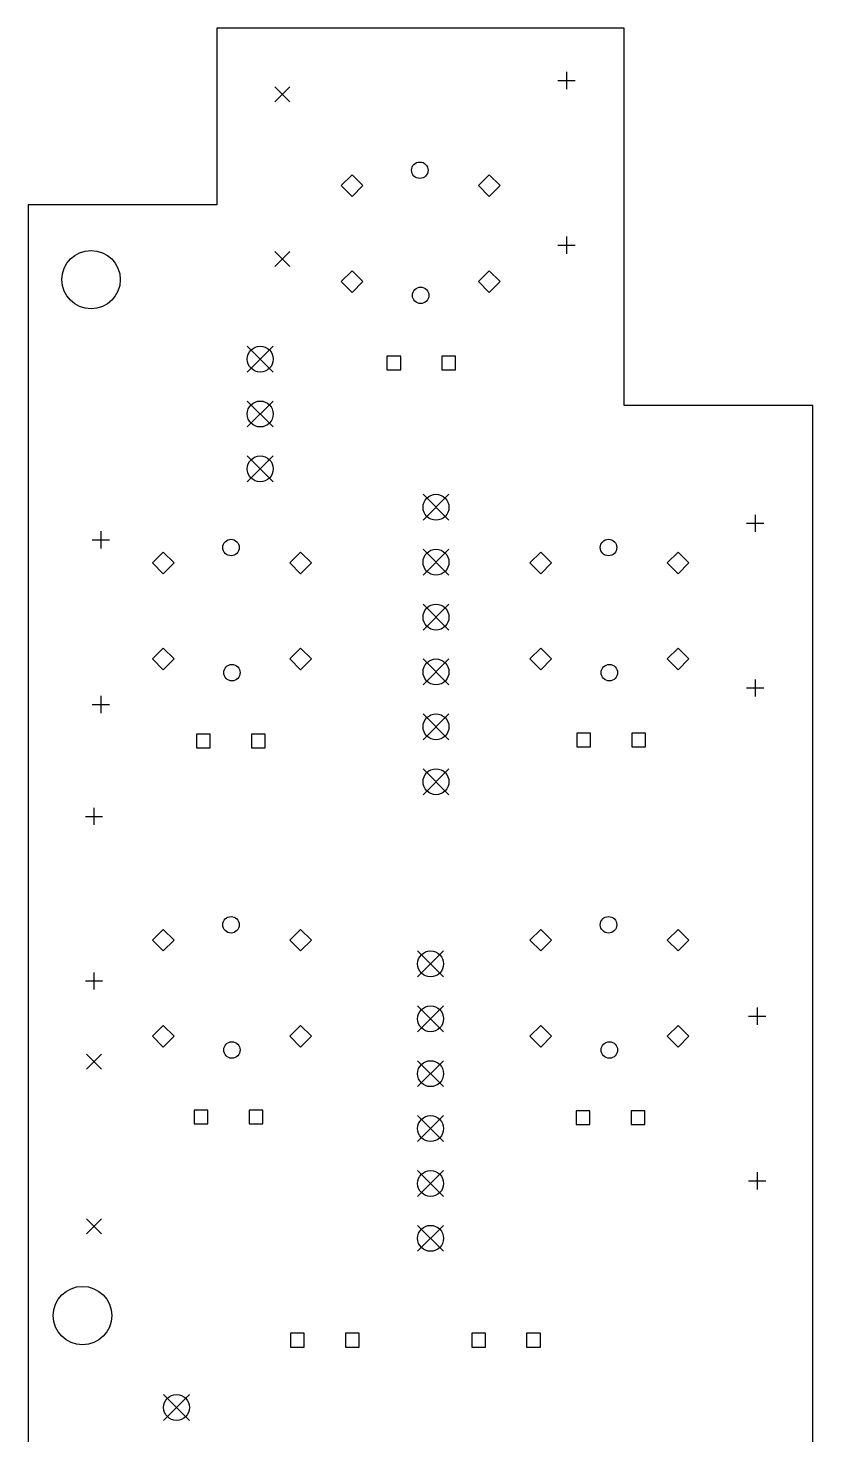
# Model space of a CAD drawing. Extents: x 83 to 153, y -178 to -47.
# Drawn here: x 84.4 to 120.7, y -112.4 to -47.3 of the extents above; entities that cross this region are included whole.
import ezdxf

# ---------------------------------------------------------------- set-up
doc = ezdxf.new("R2010")
doc.units = 0
doc.layers.add('BLACK', color=7, linetype='CONTINUOUS')

msp = doc.modelspace()

# ---------------------------------------------------------------- linework, layer by layer
at = {"layer": 'BLACK', "linetype": 'CONTINUOUS'}
for p, q in [((111.919, -47.3265), (93.0852, -47.3265)), ((93.0852, -47.3265), (93.0852, -55.5054)), ((111.919, -64.7891), (111.919, -47.3265)), ((109.26, -49.3528), (109.26, -50.1528)), ((95.7572, -50.0372), (96.4572, -50.7372)), ((96.4572, -50.0372), (95.7572, -50.7372)), ((108.86, -49.7528), (109.66, -49.7528)), ((99.335, -54.1138), (98.835, -54.6138)), ((98.835, -54.6138), (99.335, -55.1138)), ((99.835, -54.6138), (99.335, -54.1138)), ((99.335, -55.1138), (99.835, -54.6138)), ((105.685, -54.1138), (105.185, -54.6138)), ((105.185, -54.6138), (105.685, -55.1138)), ((106.185, -54.6138), (105.685, -54.1138)), ((105.685, -55.1138), (106.185, -54.6138)), ((93.0852, -55.5054), (84.354, -55.5054)), ((84.354, -55.5054), (84.354, -135.693)), ((109.26, -56.9728), (109.26, -57.7728)), ((95.7572, -57.6572), (96.4572, -58.3572)), ((96.4572, -57.6572), (95.7572, -58.3572)), ((108.86, -57.3728), (109.66, -57.3728)), ((99.335, -58.5588), (98.835, -59.0588)), ((99.835, -59.0588), (99.335, -58.5588)), ((105.685, -58.5588), (105.185, -59.0588)), ((106.185, -59.0588), (105.685, -58.5588)), ((98.835, -59.0588), (99.335, -59.5588)), ((99.335, -59.5588), (99.835, -59.0588)), ((105.185, -59.0588), (105.685, -59.5588)), ((105.685, -59.5588), (106.185, -59.0588)), ((94.4912, -62.0428), (95.6912, -63.2428)), ((95.6912, -62.0428), (94.4912, -63.2428)), ((101.588, -62.5046), (100.952, -62.5046)), ((100.952, -62.5046), (100.952, -63.141)), ((100.952, -63.141), (101.588, -63.141)), ((101.588, -63.141), (101.588, -62.5046)), ((104.128, -62.5046), (103.492, -62.5046)), ((103.492, -62.5046), (103.492, -63.141)), ((103.492, -63.141), (104.128, -63.141)), ((104.128, -63.141), (104.128, -62.5046)), ((94.4912, -64.5828), (95.6912, -65.7828)), ((95.6912, -64.5828), (94.4912, -65.7828)), ((120.651, -64.7891), (111.919, -64.7891)), ((120.651, -135.769), (120.651, -64.7891)), ((94.4912, -67.1228), (95.6912, -68.3228)), ((95.6912, -67.1228), (94.4912, -68.3228)), ((102.619, -68.9008), (103.819, -70.1008)), ((103.819, -68.9008), (102.619, -70.1008)), ((117.58, -70.2428), (118.38, -70.2428)), ((117.98, -69.8428), (117.98, -70.6428)), ((87.7198, -70.6128), (87.7198, -71.4128)), ((87.3198, -71.0128), (88.1198, -71.0128)), ((90.6048, -71.5738), (90.1048, -72.0738)), ((91.1048, -72.0738), (90.6048, -71.5738)), ((96.9548, -71.5738), (96.4548, -72.0738)), ((97.4548, -72.0738), (96.9548, -71.5738)), ((102.619, -71.4408), (103.819, -72.6408)), ((103.819, -71.4408), (102.619, -72.6408)), ((108.065, -71.5738), (107.565, -72.0738)), ((108.565, -72.0738), (108.065, -71.5738)), ((114.415, -71.5738), (113.915, -72.0738)), ((114.915, -72.0738), (114.415, -71.5738)), ((90.1048, -72.0738), (90.6048, -72.5738)), ((90.6048, -72.5738), (91.1048, -72.0738)), ((96.4548, -72.0738), (96.9548, -72.5738)), ((96.9548, -72.5738), (97.4548, -72.0738)), ((107.565, -72.0738), (108.065, -72.5738)), ((108.065, -72.5738), (108.565, -72.0738)), ((113.915, -72.0738), (114.415, -72.5738)), ((114.415, -72.5738), (114.915, -72.0738)), ((102.619, -73.9808), (103.819, -75.1808)), ((103.819, -73.9808), (102.619, -75.1808)), ((90.6048, -76.0188), (90.1048, -76.5188)), ((91.1048, -76.5188), (90.6048, -76.0188)), ((96.9548, -76.0188), (96.4548, -76.5188)), ((97.4548, -76.5188), (96.9548, -76.0188)), ((108.065, -76.0188), (107.565, -76.5188)), ((108.565, -76.5188), (108.065, -76.0188)), ((114.415, -76.0188), (113.915, -76.5188)), ((114.915, -76.5188), (114.415, -76.0188)), ((90.1048, -76.5188), (90.6048, -77.0188)), ((90.6048, -77.0188), (91.1048, -76.5188)), ((96.4548, -76.5188), (96.9548, -77.0188)), ((96.9548, -77.0188), (97.4548, -76.5188)), ((102.619, -76.5208), (103.819, -77.7208)), ((103.819, -76.5208), (102.619, -77.7208)), ((107.565, -76.5188), (108.065, -77.0188)), ((108.065, -77.0188), (108.565, -76.5188)), ((113.915, -76.5188), (114.415, -77.0188)), ((114.415, -77.0188), (114.915, -76.5188)), ((117.98, -77.4628), (117.98, -78.2628)), ((117.58, -77.8628), (118.38, -77.8628)), ((87.3198, -78.6328), (88.1198, -78.6328)), ((87.7198, -78.2328), (87.7198, -79.0328)), ((102.619, -79.0608), (103.819, -80.2608)), ((103.819, -79.0608), (102.619, -80.2608)), ((92.778, -79.9946), (92.1416, -79.9946)), ((92.1416, -79.9946), (92.1416, -80.631)), ((92.778, -80.631), (92.778, -79.9946)), ((95.318, -79.9946), (94.6816, -79.9946)), ((94.6816, -79.9946), (94.6816, -80.631)), ((95.318, -80.631), (95.318, -79.9946)), ((110.368, -79.9546), (109.732, -79.9546)), ((109.732, -79.9546), (109.732, -80.591)), ((110.368, -80.591), (110.368, -79.9546)), ((112.908, -79.9546), (112.272, -79.9546)), ((112.272, -79.9546), (112.272, -80.591)), ((112.908, -80.591), (112.908, -79.9546)), ((92.1416, -80.631), (92.778, -80.631)), ((94.6816, -80.631), (95.318, -80.631)), ((109.732, -80.591), (110.368, -80.591)), ((112.272, -80.591), (112.908, -80.591)), ((102.619, -81.6008), (103.819, -82.8008)), ((103.819, -81.6008), (102.619, -82.8008)), ((86.9998, -83.8028), (87.7998, -83.8028)), ((87.3998, -83.4028), (87.3998, -84.2028)), ((90.6048, -89.0338), (90.1048, -89.5338)), ((91.1048, -89.5338), (90.6048, -89.0338)), ((96.9548, -89.0338), (96.4548, -89.5338)), ((97.4548, -89.5338), (96.9548, -89.0338)), ((108.065, -89.0338), (107.565, -89.5338)), ((108.565, -89.5338), (108.065, -89.0338)), ((114.415, -89.0338), (113.915, -89.5338)), ((114.915, -89.5338), (114.415, -89.0338)), ((90.1048, -89.5338), (90.6048, -90.0338)), ((90.6048, -90.0338), (91.1048, -89.5338)), ((96.4548, -89.5338), (96.9548, -90.0338)), ((96.9548, -90.0338), (97.4548, -89.5338)), ((107.565, -89.5338), (108.065, -90.0338)), ((108.065, -90.0338), (108.565, -89.5338)), ((113.915, -89.5338), (114.415, -90.0338)), ((114.415, -90.0338), (114.915, -89.5338)), ((102.37, -90.033), (103.57, -91.233)), ((103.57, -90.033), (102.37, -91.233)), ((87.3998, -91.0228), (87.3998, -91.8228)), ((86.9998, -91.4228), (87.7998, -91.4228)), ((102.37, -92.573), (103.57, -93.773)), ((103.57, -92.573), (102.37, -93.773)), ((117.68, -93.0528), (118.48, -93.0528)), ((118.08, -92.6528), (118.08, -93.4528)), ((90.6048, -93.4788), (90.1048, -93.9788)), ((91.1048, -93.9788), (90.6048, -93.4788)), ((96.9548, -93.4788), (96.4548, -93.9788)), ((97.4548, -93.9788), (96.9548, -93.4788)), ((108.065, -93.4788), (107.565, -93.9788)), ((108.565, -93.9788), (108.065, -93.4788)), ((114.415, -93.4788), (113.915, -93.9788)), ((114.915, -93.9788), (114.415, -93.4788)), ((90.1048, -93.9788), (90.6048, -94.4788)), ((90.6048, -94.4788), (91.1048, -93.9788)), ((96.4548, -93.9788), (96.9548, -94.4788)), ((96.9548, -94.4788), (97.4548, -93.9788)), ((107.565, -93.9788), (108.065, -94.4788)), ((108.065, -94.4788), (108.565, -93.9788)), ((113.915, -93.9788), (114.415, -94.4788)), ((114.415, -94.4788), (114.915, -93.9788)), ((87.0498, -94.8028), (87.7498, -95.5028)), ((87.7498, -94.8028), (87.0498, -95.5028)), ((102.37, -95.113), (103.57, -96.313)), ((103.57, -95.113), (102.37, -96.313)), ((92.668, -97.3946), (92.0316, -97.3946)), ((92.0316, -97.3946), (92.0316, -98.031)), ((92.668, -98.031), (92.668, -97.3946)), ((95.208, -97.3946), (94.5716, -97.3946)), ((94.5716, -97.3946), (94.5716, -98.031)), ((95.208, -98.031), (95.208, -97.3946)), ((110.338, -97.4246), (109.702, -97.4246)), ((109.702, -97.4246), (109.702, -98.061)), ((110.338, -98.061), (110.338, -97.4246)), ((112.878, -97.4246), (112.242, -97.4246)), ((112.242, -97.4246), (112.242, -98.061)), ((112.878, -98.061), (112.878, -97.4246)), ((92.0316, -98.031), (92.668, -98.031)), ((94.5716, -98.031), (95.208, -98.031)), ((102.37, -97.653), (103.57, -98.853)), ((103.57, -97.653), (102.37, -98.853)), ((109.702, -98.061), (110.338, -98.061)), ((112.242, -98.061), (112.878, -98.061)), ((102.37, -100.193), (103.57, -101.393)), ((103.57, -100.193), (102.37, -101.393)), ((117.68, -100.673), (118.48, -100.673)), ((118.08, -100.273), (118.08, -101.073)), ((87.0498, -102.423), (87.7498, -103.123)), ((87.7498, -102.423), (87.0498, -103.123)), ((102.37, -102.733), (103.57, -103.933)), ((103.57, -102.733), (102.37, -103.933)), ((97.124, -107.725), (96.4876, -107.725)), ((96.4876, -107.725), (96.4876, -108.361)), ((97.124, -108.361), (97.124, -107.725)), ((99.664, -107.725), (99.0276, -107.725)), ((99.0276, -107.725), (99.0276, -108.361)), ((99.664, -108.361), (99.664, -107.725)), ((105.506, -107.725), (104.87, -107.725)), ((104.87, -107.725), (104.87, -108.361)), ((105.506, -108.361), (105.506, -107.725)), ((108.046, -107.725), (107.41, -107.725)), ((107.41, -107.725), (107.41, -108.361)), ((108.046, -108.361), (108.046, -107.725)), ((96.4876, -108.361), (97.124, -108.361)), ((99.0276, -108.361), (99.664, -108.361)), ((104.87, -108.361), (105.506, -108.361)), ((107.41, -108.361), (108.046, -108.361)), ((90.6178, -110.557), (91.8178, -111.757)), ((91.8178, -110.557), (90.6178, -111.757))]:
    msp.add_line(p, q, dxfattribs=at)
at = {"layer": 'BLACK'}
for centre, radius in [((102.47, -53.9028), 0.381), ((87.2623, -58.9661), 1.3525), ((102.51, -59.6938), 0.381), ((95.0912, -62.6428), 0.6), ((95.0912, -65.1828), 0.6), ((95.0912, -67.7228), 0.6), ((103.219, -69.5008), 0.6), ((93.7398, -71.3628), 0.381), ((103.219, -72.0408), 0.6), ((111.2, -71.3628), 0.381), ((103.219, -74.5808), 0.6), ((93.7798, -77.1538), 0.381), ((103.219, -77.1208), 0.6), ((111.24, -77.1538), 0.381), ((103.219, -79.6608), 0.6), ((103.219, -82.2008), 0.6), ((93.7398, -88.8228), 0.381), ((111.2, -88.8228), 0.381), ((102.97, -90.633), 0.6), ((102.97, -93.173), 0.6), ((93.7798, -94.6138), 0.381), ((111.24, -94.6138), 0.381), ((102.97, -95.713), 0.6), ((102.97, -98.253), 0.6), ((102.97, -100.793), 0.6), ((102.97, -103.333), 0.6), ((86.8654, -106.909), 1.3525), ((91.2178, -111.157), 0.6)]:
    msp.add_circle(centre, radius, dxfattribs=at)

doc.saveas('drawing.dxf')
